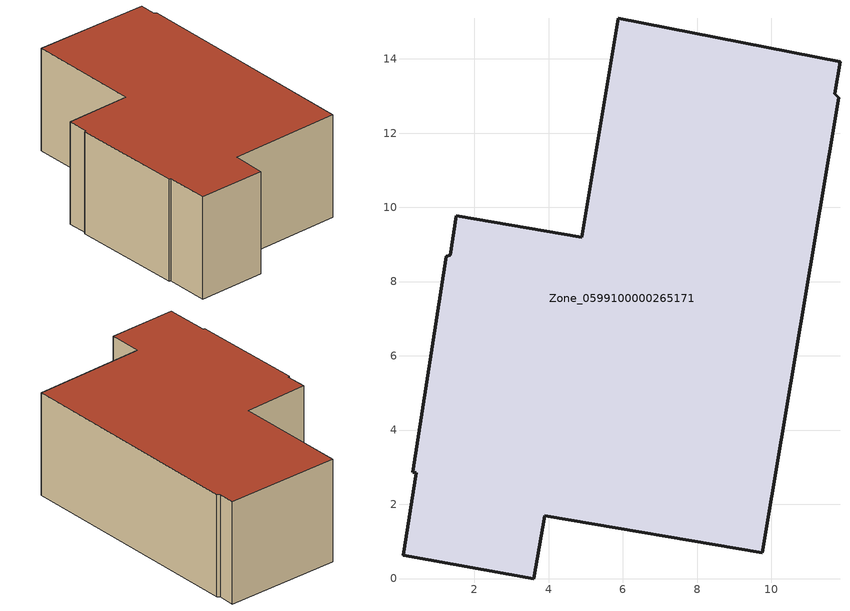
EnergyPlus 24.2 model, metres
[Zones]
Zone_0599100000265171
 floor ground (C_G): 5.88,15.09 11.85,13.93 11.71,13.06 11.81,12.96 9.75,0.69 3.9,1.69 3.6,0 0.09,0.63 0.43,2.85 0.34,2.87 1.24,8.69 1.35,8.71 1.51,9.77 4.89,9.2 z0
 wall outside (C_F): 0.09,0.63 3.6,0 3.9,1.69 9.75,0.69 11.81,12.96 11.71,13.06 11.85,13.93 5.88,15.09 4.89,9.2 1.51,9.77 1.35,8.71 1.24,8.69 0.34,2.87 0.43,2.85 0.09,0.63 z0:5.55
 roof outside (C_R): 1.35,8.71 1.24,8.69 0.34,2.87 0.43,2.85 0.09,0.63 3.6,0 3.9,1.69 9.75,0.69 11.81,12.96 11.71,13.06 11.85,13.93 5.88,15.09 4.89,9.2 1.51,9.77 z5.55
[BUILDING]
Pand.0599100000265171: North Axis=0; Terrain=City; Loads Convergence Tolerance Value=0.04; Temperature Convergence Tolerance Value=0.4; Solar Distribution=FullExterior; Maximum Number of Warmup Days=25; Minimum Number of Warmup Days=1
[Site:Location]
Rotterdam.The.Hague.AP_ZH_NLD Design_Conditions: Latitude=51.96; Longitude=4.45; Time Zone=1; Elevation=-4.5
[SITE:GROUNDTEMPERATURE:BUILDINGSURFACE]
18, 18, 18, 18, 18, 18, 18, 18, 18, 18, 18, 18
[MATERIAL] Thermal Absorptance=0.9; Solar Absorptance=0.7; Visible Absorptance=0.7
Name | Roughness | Thickness | Conductivity | Density | Specific Heat
G.D.1965 | MediumSmooth | 0.15 | 1 | 540 | 1210
F.D.1965 | Rough | 0.3 | 0.857143 | 1920 | 840
R.D.1965 | MediumRough | 0.2 | 0.08 | 1500 | 1000
[CONSTRUCTION]
C_G: G.D.1965
C_F: F.D.1965
C_R: R.D.1965
[ZONE]
Zone_0599100000265171: Type=1; Multiplier=1; Ceiling Height=Autocalculate; Volume=Autocalculate; Floor Area=autocalculate; Part of Total Floor Area=Yes
[ZONEINFILTRATION:DESIGNFLOWRATE]
Infil_Zone_0599100000265171: Zone or ZoneList or Space or SpaceList=Zone_0599100000265171; Schedule=AlwaysOn; Design Flow Rate Calculation Method=Flow/Area; Flow Rate per Floor Area=0.0042; Constant Term Coefficient=1; Temperature Term Coefficient=0; Velocity Term Coefficient=0; Velocity Squared Term Coefficient=0
[HVACTEMPLATE:ZONE:IDEALLOADSAIRSYSTEM]
Zone_0599100000265171: Maximum Heating Supply Air Temperature=50; Minimum Cooling Supply Air Temperature=13; Maximum Heating Supply Air Humidity Ratio=0.0156; Minimum Cooling Supply Air Humidity Ratio=0.0077; Heating Limit=NoLimit; Cooling Limit=NoLimit; Dehumidification Control Type=ConstantSensibleHeatRatio; Cooling Sensible Heat Ratio=0.7; Dehumidification Setpoint=60; Humidification Control Type=None; Humidification Setpoint=30; Outdoor Air Method=None; Outdoor Air Flow Rate per Person=0.00944; Outdoor Air Flow Rate per Zone Floor Area=0; Outdoor Air Flow Rate per Zone=0; Demand Controlled Ventilation Type=None; Outdoor Air Economizer Type=NoEconomizer; Heat Recovery Type=None; Sensible Heat Recovery Effectiveness=0.7; Latent Heat Recovery Effectiveness=0.65
[ZONECONTROL:THERMOSTAT]
ThermostatControl_Zone_0599100000265171: Zone or ZoneList=Zone_0599100000265171; Control Type Schedule=DualSetpointControlType; Control 1=Thermostat_Zone_0599100000265171; Temperature Difference Between Cutout And Setpoint=0
[THERMOSTATSETPOINT:DUALSETPOINT]
Thermostat_Zone_0599100000265171: Heating Setpoint Temperature Schedule=HeatingSetpoint_Zone_0599100000265171; Cooling Setpoint Temperature Schedule=CoolingSetpoint_Zone_0599100000265171
[SCHEDULE:COMPACT]
HeatingSetpoint_Zone_0599100000265171: Through: 12/31, For: AllDays, Until: 24:00, 21
CoolingSetpoint_Zone_0599100000265171: Through: 12/31, For: AllDays, Until: 24:00, 24
DualSetpointControlType: Through: 12/31, For: AllDays, Until: 24:00, 4
AlwaysOn: Through: 12/31, For: AllDays, Until: 24:00, 1
